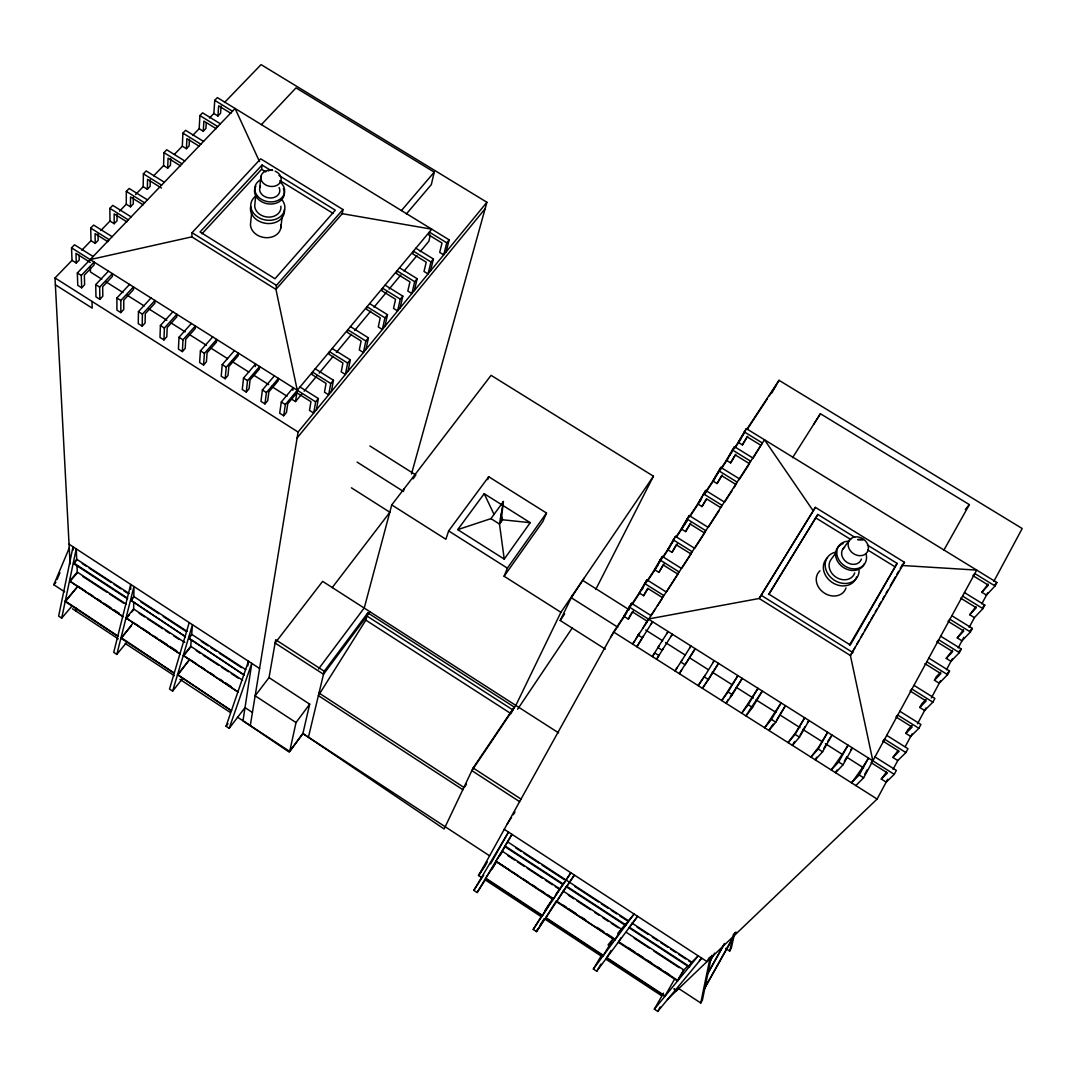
<?xml version="1.0" encoding="UTF-8"?>
<svg xmlns="http://www.w3.org/2000/svg" width="1076" height="1076" viewBox="0 0 1076 1076"><rect width="100%" height="100%" fill="white"/><g stroke="black" fill="none" stroke-linecap="round" stroke-linejoin="round"><path stroke-width="1.5" d="M120.835 312.605L120.835 300.486L133.478 286.929L133.451 289.686L123.78 300.083L123.753 309.471L120.835 312.605L116.921 310.13L116.881 297.985L129.537 284.441M121.063 637.597L174.352 673.253L121.063 638.27L133.451 622.574M119.557 211.152L126.269 204.198L126.322 191.407L129.16 188.475L147.439 199.88M126.174 618.028L180.163 654.087L126.174 618.028L133.639 609.003L184.79 642.439M126.269 204.198L130.465 206.821L130.532 196.948L143.162 204.83M133.343 197.311L133.276 203.902L130.465 206.821M130.68 589.446L130.734 584.429L113.733 652.365L116.813 654.396L127.385 641.525M130.761 600.233L185.408 636.669L130.761 600.233L133.827 596.548L187.063 631.316M133.747 602.291L133.639 609.702L131.501 612.271M133.814 597.274L133.962 586.541L116.813 654.396M151.003 297.985L138.441 311.623L138.266 323.647L142.193 326.136L145.085 322.975L145.287 313.681L154.89 303.217L154.971 300.473L142.409 314.138L142.193 326.136M135.589 194.541L143.175 186.686L143.39 173.828L146.188 170.936L164.359 182.248M143.175 186.686L147.345 189.295L147.547 179.356L161.481 188.044M150.263 179.786L150.115 186.417L147.345 189.295M153.653 175.832L163.565 165.583L163.969 152.631L166.726 149.793L184.763 160.97M172.873 311.771L160.405 325.517L160.001 337.42L163.956 339.922L166.82 336.734L167.183 327.534L176.72 316.99L176.841 314.286L164.386 328.032L163.956 339.922M163.565 165.583L167.708 168.152L168.058 158.145L180.512 165.879M170.68 158.643L170.438 165.314L167.708 168.152M174.299 154.46L182.315 146.161L182.907 133.128L185.61 130.331L203.525 141.4M182.315 146.161L186.43 148.703L186.915 138.643L199.289 146.296M191.394 323.459L179.006 337.272L178.414 349.081L182.369 351.583L185.233 348.382L185.731 339.263L195.2 328.664L195.375 325.974L183.001 339.801L182.369 351.583M189.457 139.208L189.12 145.919L186.43 148.703M342.962 209.538L276.451 285.382L275.94 289.404L191.824 236.855L192.053 232.685L260.661 158.818L342.962 209.538L342.262 213.68L275.94 289.404L297.272 390.265L295.51 401.563L291.273 398.887M192.644 135.468L199.181 128.703L199.921 115.589L202.597 112.846L220.405 123.807M199.181 128.703L203.27 131.218L203.875 121.104L216.182 128.676M206.269 122.691L205.919 128.474L203.27 131.218M209.497 118.024L213.868 113.491L214.743 100.337L217.379 97.607L449.19 239.881L446.096 251.932M177.54 674.679L231.515 710.792L177.54 674.679L189.685 659.4L178.508 674.047M212.712 336.909L200.418 350.816L199.611 362.504L203.579 365.02L206.417 361.792L207.09 352.767L216.478 342.087L216.706 339.424L204.427 353.358L203.579 365.02M213.868 113.491L217.944 115.993L218.643 105.838L230.883 113.343M221.064 106.013L220.553 113.289L217.944 115.993M183.404 655.513L238.105 692.043L183.404 655.513L190.734 646.326L242.584 680.234M188.69 638.081L244.064 674.988L188.69 638.081L191.689 634.342L245.718 669.622M191.246 639.87L190.681 646.999L184.399 654.867M191.636 635.028L192.469 624.699L172.631 691.115L169.524 689.07L189.201 622.574M234.434 350.615L222.234 364.616L221.212 376.183L225.193 378.712L228.004 375.457L228.852 366.526L238.173 355.779L238.442 353.143L226.256 367.172L225.193 378.712M251.623 213.088L250.681 222.436A15.32 12.266 9.8 0 0 265.301 237.635A15.32 12.266 9.8 0 0 280.863 224.938M255.711 195.953L254.891 204.036A13.181 10.491 9.9 0 0 267.48 217.056A13.181 10.491 9.9 0 0 280.863 206.229M259.719 187.937L260.917 176.383M202.032 233.721L261.603 169.282L262.046 165.018L270.506 170.237M255.308 366.593L255.617 363.984L243.512 378.079L242.275 389.525L246.269 392.054L249.054 388.786L250.062 379.936L259.316 369.122L259.625 366.512L247.547 380.622L246.269 392.054M501.026 521.9L503.38 501.537L490.925 518.645L457.73 529.634L504.254 559.116L530.212 522.68L484.2 493.696L457.73 529.634M280.769 228.139L282.114 217.298M274.407 375.833L262.383 390.01L260.957 401.361L264.965 403.89L267.736 400.608L268.879 391.839L278.079 380.958L278.428 378.375L266.431 392.579L264.965 403.89M292.847 390.292L293.237 387.723L281.307 401.98L279.693 413.211L283.701 415.753L286.458 412.458L287.749 403.769L296.882 392.834L310.951 401.711L309.484 410.386L313.694 413.063L315.645 401.859L318.375 398.55L300.029 386.983M283.701 415.753L285.355 404.549L431.758 229.188L342.262 213.68M247.789 665.883L248.475 661.242L226.054 726.273L229.188 728.331L245.019 707.618L252.43 712.473M250.291 725.587L298.106 432.041L486.917 202.261L261.078 64.614L224.494 102.502M237.392 717.114L289.686 751.452L296.021 722.561L255.146 695.809L269.027 677.624L275.685 639.722L324.226 671.249L308.435 737.181M316.398 409.768L318.375 398.55M330.762 383.527L328.678 394.838L324.481 392.189L326.055 383.433L312.067 374.623L312.497 372.04L330.762 383.527L333.452 380.272L315.201 368.799M331.341 391.583L333.452 380.272M347.642 363.056L345.396 374.475L341.226 371.866L342.921 363.015L329.027 354.3L329.485 351.691L347.642 363.056L350.292 359.841L332.161 348.49M348.032 371.287L350.292 359.841M678.431 988.36L700.758 1002.993L710.294 956.779M711.653 955.407L702.399 1000.061L700.758 1002.993M365.827 340.998L363.432 352.538L359.29 349.956L361.106 341.011L347.306 332.39L347.804 329.74L365.827 340.998L368.422 337.837L350.426 326.606M366.015 349.391L368.422 337.837M73.181 550.092L73.02 546.783L58.642 616.118L61.709 618.135L76.221 548.868L76.732 559.991L73.612 563.609L127.56 598.861M384.939 317.81L382.384 329.471L378.268 326.916L380.218 317.877L366.512 309.35L367.05 306.687L384.939 317.81L387.495 314.703L369.633 303.593M384.926 326.378L387.495 314.703M725.533 948.4L729.663 951.09L733.523 934.089M734.773 932.771L731.25 948.238L729.663 951.09M400.299 299.182L397.609 310.937L393.52 308.409L395.565 299.289L381.953 290.843L382.518 288.166L400.299 299.182L402.814 296.129L385.06 285.113M400.111 307.897L402.814 296.129M289.686 751.452L302.894 733.55L309.686 704.161L269.027 677.624M261.401 124.628L296.008 87.869L434.233 172.133L431.341 184.588L406.392 213.936M414.69 281.724L411.879 293.573L407.817 291.058L409.956 281.885L396.412 273.506L397.017 270.802L414.69 281.724L417.179 278.711L399.519 267.803M414.341 290.574L417.179 278.711M430.346 235.066L428.84 241.32L420.232 251.663M430.965 261.979L428.033 273.923L423.998 271.434L426.23 262.181L412.78 253.882L413.413 251.152L430.965 261.979L433.426 259.007L415.874 248.206M430.454 270.964L433.426 259.007M446.769 242.813L443.702 254.851L439.694 252.376L442.034 243.055L428.665 234.85L429.324 232.093L446.769 242.813L449.19 239.881M595.754 589.433L653.441 476.211L491.086 375.336L391.745 504.913L364.28 607.886L318.509 669.016M319.276 694.208L365.827 620.139L367.804 612.863L514.18 707.053L511.625 712.366M404.173 488.706L403.419 491.436L357.111 462.102M411.489 473.978L486.917 202.261M519.627 801.674L471.88 770.645L515.848 705.385L560.905 612.298L504.106 576.238L542.936 521.416L546.474 513.023L488.719 476.722L448.652 530.912L445.881 539.278L391.745 504.913M229.188 728.331L251.771 663.381L243.001 720.799L289.188 752.097L302.894 733.55L489.54 855.783M487.71 479.614L488.719 476.722M502.021 505.155L503.38 501.537L499.479 524.039L504.254 559.116M504.106 576.238L507.374 568.155L546.474 513.023M64.627 591.84L53.8 584.739L69.335 547.832M57.068 579.56L59.947 572.741M514.18 707.053L473.131 767.968L444.146 828.977L302.894 733.55M605.304 649.137L560.192 620.475L572.486 595.27M617.759 627.187L571.289 597.745L584.201 578.054M849.529 540.058L848.493 542.102A10.72 8.783 34 0 0 859.926 555.7A10.72 8.783 34 0 0 866.651 542.452A10.72 8.783 34 0 0 849.529 540.058L843.019 548.841M886.476 772.097L881.284 779.024L886.194 782.131L894.25 774.343L896.348 770.416L874.976 756.926M893.026 769.394L897.774 760.544L905.898 752.581L907.969 748.708L886.732 735.352M912.085 725.399L907.875 729.622L905.844 733.402L910.686 736.441L918.891 728.304L920.922 724.484L899.845 711.263M926.033 699.44L921.796 703.771L919.805 707.483L924.607 710.483L932.879 702.144L934.883 698.405L913.954 685.331M940.706 672.164L936.429 676.602L934.466 680.247L939.24 683.22L947.579 674.679L949.543 670.994L928.79 658.082M952.475 650.281L946.234 658.377L950.982 661.323L959.375 652.621L961.312 649.003L940.693 636.212M963.504 629.769L957.263 637.893L961.971 640.812L970.418 631.975L972.327 628.397L951.857 615.741M969.153 627.442L974.412 617.624L982.926 608.612L984.796 605.102L964.459 592.567M988.077 584.093L981.837 592.271L986.477 595.122L995.044 585.963L996.887 582.506L746.367 428.638L738.244 442.344L742.4 444.899L747.632 436.291M667.349 999.496L877.115 799.051L887.713 779.293M905.266 746.569L912.044 733.926M917.478 723.798L925.938 708.008M931.345 697.934L940.545 680.785M946.463 669.743L952.26 658.929M958.191 647.86L963.881 637.274M981.783 603.892L987.714 592.836M993.834 581.403L1022.2 528.518L779.024 380.299L746.798 429.337M897.774 760.544L892.892 757.464L898.07 750.523M974.412 617.624L969.745 614.732L975.972 606.582M864.795 774.169L867.148 769.838M855.85 785.574L863.625 777.787L976.699 570.105L901.89 565.465L900.235 568.37M859.226 775.002L868.48 758.069C863.288 766.663 857.532 774.828 851.506 782.803L859.226 775.002L863.625 777.787M481.281 877.29L478.659 875.568L613.576 632.002L628.882 608.72M836.967 770.093L835.527 772.689L843.073 764.78L852.407 747.914L850.686 749.743M844.324 761.216L846.718 756.912M650.657 615.351L631.518 603.273L623.905 616.292L628.303 619.063L633.118 611.101M626.286 612.674L631.518 603.273M838.688 761.996L848.036 745.157C842.844 753.725 837.128 761.916 831.183 769.932L838.688 761.996L843.073 764.78M665.923 591.787L646.932 579.843L639.252 592.957L643.609 595.7L648.021 588.451M641.592 589.392L646.932 579.843M731.129 940.747L704.35 988.736L732.447 938.81M735.984 932.045L733.55 936.416L735.688 933.013M681.189 568.263L662.318 556.44L654.558 569.661L658.889 572.378L664.026 563.878M656.871 566.151L662.318 556.44M710.012 960.881L713.253 955.111M709.716 961.836L714.585 953.161M943.961 549.997L969.368 504.617L820.396 413.735L792.555 457.704M707.631 973.511L724.43 943.491M707.335 974.479L724.135 944.432M490.629 863.853L508.491 832.084L473.817 890.363L477.125 892.542L486.096 878.662M628.303 619.063L632.365 611.84L647.053 621.121M694.262 548.074L675.513 536.373L667.698 549.661L672.002 552.365L677.154 543.837M669.971 546.218L675.513 536.373M823.92 748.304L826.328 744.027M827.928 741.176L832.004 735.043L822.575 751.801L815.258 759.831L816.711 757.248M709.178 957.748L707.013 961.594L504.281 829.327M643.609 595.7L647.752 588.357L662.345 597.53L663.596 595.405L644.564 583.434M707.833 527.146L689.205 515.552L681.323 528.935L685.6 531.598L690.765 523.057M683.569 525.532L689.205 515.552M818.204 749.03L827.659 732.285L818.755 746.973L810.927 757.087L818.204 749.03L822.575 751.801M658.889 572.378L663.125 564.9L677.611 573.979L678.889 571.813L659.991 559.964M724.188 501.914L705.708 490.454L697.759 503.931L702.009 506.567L706.434 499.318M492.257 868.951L496.507 861.486L485.451 878.648L542.196 915.905L553.037 898.5L547.523 894.896M699.965 500.596L705.708 490.454M618.256 942.199L677.423 980.949L683.394 970.418L688.142 965.764M677.423 980.949L683.852 969.974L626.205 932.287M601.887 954.708L593.36 969.032L596.723 971.238L637.638 916.335L629.003 927.741L688.922 966.907L691.357 962.617L698.243 955.865L654.356 1009.167L657.745 1011.386L701.794 958.191L699.387 960.518M688.922 966.907L691.814 962.159L631.921 923.033M495.848 861.284L553.091 899.496L559.762 888.816L502.331 851.264L495.848 861.284L553.427 899.011M507.67 841.889L504.711 846.516L562.977 884.607L570.885 872.784L533.212 929.435L536.534 931.628L574.382 875.057L566.447 886.866L625.506 925.468L628.424 920.76L507.67 841.889L511.961 834.344L477.125 892.542M672.002 552.365L676.306 544.792L690.698 553.777L692.002 551.585L673.226 539.843M739.225 478.739L720.866 467.401L712.863 480.959L717.073 483.568L722.265 474.987M499.668 855.945L505.195 846.22M715.029 477.677L720.866 467.401M654.356 1009.167L663.475 993.148M611.101 950.485L606.46 958.097L664.78 996.403L674.719 978.918M657.745 1011.386L660.22 1007.015M685.6 531.598L689.985 523.918L704.282 532.835L705.6 530.589L686.945 518.982M752.729 457.905L734.505 446.675L726.435 460.313L730.617 462.895L735.823 454.301M728.56 457.071L734.505 446.675M855.393 646.824L850.417 655.54L872.851 760.826L871.076 762.628L887.471 772.971L881.284 779.024M857.061 643.919L858.715 641.014M861.217 636.656L862.871 633.751M864.539 630.845L869.516 622.116M871.17 619.211L873.672 614.853M875.326 611.948L876.994 609.043M878.648 606.138L881.136 601.78M882.804 598.875L884.459 595.97M886.126 593.064L887.781 590.159M890.269 585.801L895.259 577.086M896.913 574.18L898.581 571.275M815.379 507.374L759.158 598.485L850.417 655.54L904.472 562.318L815.379 507.374L759.158 598.485L648.277 619.023L642.87 628.276M702.009 506.567L706.475 498.766L720.651 507.576L721.996 505.303L703.489 493.817M740.342 439.142L746.367 428.638M717.073 483.568L721.619 475.659L735.702 484.361L737.06 482.061L718.701 470.71M849.502 645.062L897.115 563.394L867.377 545.034M794.613 741.512L792.407 745.359L799.481 737.181L809.017 720.53L807.403 722.413M897.115 563.394L850.309 644.995L769.004 594.221L817.814 514.449L854.64 537.18M800.1 735.164L804.969 726.663M730.617 462.895L735.231 454.892L749.219 463.514L750.604 461.174L732.352 449.929M795.11 734.41L804.687 717.786L795.742 732.406L788.089 742.615L795.11 734.41L799.481 737.181M771.559 393.251L779.024 380.299M742.4 444.899L747.08 436.816L760.988 445.356M813.106 510.683L764.485 439.775L632.621 644.08L635.015 640.395M635.835 638.983L639.144 633.307M770.47 727.954L768.977 730.496L775.796 722.184L785.453 705.641L776.495 720.221M771.438 719.427L781.122 702.91L764.673 727.779L771.438 719.427L775.796 722.184M651.289 623.798L652.527 621.713L636.857 646.757L643.408 636.01M747.484 713.388L745.977 715.93L752.541 707.47L762.319 691.034L748.237 712.124M614.813 939.94L621.363 929.113L563.165 891.049L556.494 901.742L614.813 939.94L556.843 901.244M596.723 971.238L600.973 964.069M620.96 937.842L618.66 941.729L677.867 980.505M748.21 704.726L758.002 688.304L741.7 713.213L748.21 704.726L752.541 707.47M556.386 900.706L545.559 918.11L603.058 955.878L613.683 938.218L606.689 933.645M728.035 691.949L737.921 675.634L721.74 700.557L728.035 691.949L732.352 694.692L742.225 678.351L730.268 696.831M728.291 699.494L726.018 703.274L732.352 694.692M768.56 594.503L817.814 514.449M659.01 645.882L652.338 656.575L654.706 652.876L658.942 655.553L656.575 659.265L663.273 648.572M666.838 633.616L668.102 631.545L657.88 647.55L662.17 650.267L672.365 634.235L671.088 636.306M708.519 679.602L718.512 663.367L702.44 688.331L708.519 679.602L704.215 676.871L698.176 685.627L705.17 675.096M704.215 676.871L714.222 660.664L712.837 662.668M533.212 929.435L541.968 915.353M544.59 911.13L546.339 908.305M536.534 931.628L544.402 918.944M681.619 669.931L679.292 673.657L695.217 648.667L685.13 664.793L680.826 662.076L690.94 645.963L689.608 648.008M677.382 667.241L675.042 670.967L681.875 660.341M464.711 786.96L466.486 784.135M813.752 424.253L820.396 413.735M536.184 931.386L537.973 928.601M539.762 925.817L543.353 920.236M499.6 855.541L502.021 851.788M478.659 875.568L485.666 864.781M645.6 624.067L647.416 621.269M651.047 615.66L655.593 608.639M657.409 605.842L661.955 598.821M666.501 591.813L678.31 573.589M681.942 567.98L691.034 553.952M694.666 548.343L704.672 532.916M708.304 527.307L719.212 510.481M724.659 502.062L731.936 490.844M733.751 488.047L735.567 485.236M739.199 479.627L749.205 464.2M752.837 458.591L762.386 443.003L744.242 431.853M473.817 890.363L483.702 875.124M507.186 824.082L511.53 817.397M513.265 814.734L515.014 812.057M610.899 636.857L626.555 613.038M632.069 604.618L639.44 593.414M641.283 590.603L643.125 587.805M647.725 580.798L657.866 565.384M663.381 556.978L669.837 547.159M676.279 537.354L687.335 520.542M690.093 516.332L701.148 499.52M704.834 493.911L714.962 478.497M721.404 468.679L727.847 458.874M735.217 447.656L740.745 439.25M747.188 429.445L767.457 398.604M769.3 395.807L775.742 386.002M630.603 606.097L674.343 539.56M676.091 536.911L687.12 520.125M688.896 517.435L701.808 497.785M703.65 494.987L732.083 451.718M733.845 449.042L744.955 432.135M517.637 709.205L572.392 627.779M478.363 875.366L487.334 862.024M560.192 620.475L564.604 613.979M560.905 612.298L653.441 476.211M547.213 906.893L552.701 898.985M555.767 894.573L563.071 884.028M563.165 891.049L566.514 886.274M836.388 552.23L830.941 559.614A13.773 11.379 34.3 0 0 836.993 577.785A13.773 11.379 34.3 0 0 854.721 572.889M593.36 969.032L634.114 914.035L628.021 921.244M296.021 722.561L309.686 704.161M324.226 671.249L367.804 612.863M370.171 611.679L323.513 674.249L275.106 643.044L322.625 581.363L558.592 732.877M413.063 478.847L414.986 476.332M226.054 726.273L228.031 723.677M332.202 587.604L389.915 512.203M172.631 691.115L182.718 678.378M188.636 638.767L190.64 636.279M901.89 565.465L904.472 562.318M771.21 726.677L773.321 724.094M297.137 437.919L485.101 208.771M121.063 638.27L131.38 625.761M126.161 618.727L129.362 614.853M295.51 401.563L301.966 393.816M304.118 391.234L317.016 375.726M319.168 373.13L333.143 356.331M336.371 352.457L351.422 334.367M354.65 330.493L370.776 311.099M374.004 307.225L386.903 291.717M389.055 289.135L400.877 274.918M404.105 271.044L417.004 255.537M130.761 600.946L132.792 598.498M965.307 509.486L969.368 504.617M608.061 944.876L613.293 938.675M617.839 933.282L627.066 922.361M401.429 210.573L434.233 172.133M61.709 618.135L72.186 605.815M65.3 600.986L77.929 586.205L65.34 601.686L117.943 636.225L65.3 600.986L65.34 601.686M69.658 581.013L123 616.656L69.658 581.013L77.284 572.136L126.282 604.187M69.698 581.739L77.324 572.862L77.001 566.07M53.8 584.739L55.912 582.304M73.612 563.609L76.692 559.251L129.241 593.562M262.046 165.018L200.042 231.986L274.985 278.751L335.308 210.197L278.953 175.442M981.837 592.271L988.414 585.169L972.933 575.647L974.816 573.548L995.044 585.963M994.749 584.806L996.887 582.506M969.745 614.732L976.282 607.752L960.68 598.135M99.88 299.33L102.812 296.209L102.677 286.741L112.429 276.411L112.402 273.627L99.664 287.104L99.88 299.33L95.966 296.855L95.724 284.602L108.474 271.139M982.67 607.362L984.796 605.102M957.263 637.893L963.76 631.034L948.05 621.323L949.92 619.292L970.418 631.975M81.668 287.803L84.627 284.696L84.345 275.147L94.15 264.884L94.096 262.073L81.278 275.469L81.668 287.803L77.768 285.328L77.337 272.981L235.093 108.488L259.518 161.575M970.216 630.617L972.327 628.397M946.234 658.377L952.69 651.626L936.887 641.821L938.743 639.817L959.375 652.621M70.101 564.093L55.011 277.958L72.011 260.365L71.541 247.843L74.513 244.777L93.128 256.518M81.843 250.197L91.003 240.701L90.72 228.085L93.639 225.072L112.146 236.693M100.794 230.56L109.981 221.051L109.873 208.354L112.765 205.381L131.137 216.881M72.011 260.365L76.288 263.055L79.234 260.002L79.073 255.173M91.003 240.701L95.253 243.378L98.145 240.365L98.037 233.869M109.981 221.051L114.204 223.7L117.055 220.741L117.028 214.191M959.214 651.182L961.312 649.003M934.466 680.247L940.868 673.616L924.957 663.704M947.458 673.146L949.543 670.994M919.805 707.483L926.154 701.001L910.108 690.98L911.937 689.057L932.879 702.144M905.844 733.402L912.139 727.08L895.972 716.939L897.774 715.056L918.891 728.304M892.892 757.464L899.132 751.29L882.845 741.028L884.633 739.199L905.898 752.581M90.169 259.598L191.824 236.855M530.212 522.68L502.573 519.775L500.434 518.43M214.743 100.337L232.47 111.218M199.921 115.589L217.742 126.578M962.563 596.064L982.926 608.612M261.603 169.282L265.812 171.891M279.868 180.553L333.224 213.465M815.541 517.744L850.82 539.533M867.754 549.984L894.573 566.541M182.907 133.128L200.835 144.211M163.969 152.631L182.032 163.821M143.39 173.828L161.575 185.153M926.799 661.74L947.579 674.679M126.322 191.407L144.614 202.826M192.053 232.685L276.451 285.382M761.324 595.364L852.905 652.594M109.873 208.354L128.273 219.867M126.847 221.844L114.15 213.895L114.204 223.7M90.72 228.085L109.227 239.733M107.842 241.67L95.065 233.64L95.253 243.378M71.541 247.843L315.645 401.859M90.236 262.409L75.952 253.398L76.288 263.055M490.925 518.645L499.479 524.039L502.573 519.775L500.797 514.422M629.11 606.918L894.25 774.343M369.888 445.975L415.955 475.067M582.963 580.556L629.204 609.769M101.79 279.168L90.465 272.013L90.357 267.211M106.026 281.845L123 292.564M127.237 295.241L144.211 305.974M148.448 308.651L166.834 320.258M171.071 322.948L185.22 331.879M189.457 334.555L206.431 345.275M210.667 347.965L227.641 358.685M231.878 361.361L248.852 372.081M253.089 374.757L268.65 384.589M271.475 386.378L287.023 396.21M645.694 630.065L662.682 640.798M665.506 642.587L685.318 655.123M689.568 657.799L707.954 669.433M712.204 672.123L732.016 684.645M736.266 687.335L753.24 698.068M756.065 699.857L775.877 712.379M780.127 715.069L799.939 727.591M802.763 729.38L822.575 741.902M825.413 743.691L842.387 754.437M846.637 757.114L863.611 767.861M77.337 272.981L81.278 275.469M95.724 284.602L99.664 287.104M116.881 297.985L120.835 300.486M138.441 311.623L142.409 314.138M160.405 325.517L164.386 328.032M179.006 337.272L183.001 339.801M200.418 350.816L204.427 353.358M222.234 364.616L226.256 367.172M243.512 378.079L247.547 380.622M262.383 390.01L266.431 392.579M281.307 401.98L285.355 404.549M637.96 634.934L642.224 637.638M55.011 277.958L298.106 432.041M613.576 632.002L877.115 799.051M448.652 530.912L507.374 568.155M55.374 284.79L92.2 308.139L92.038 301.428M351.422 487.818L389.499 512.015M366.943 616.01L512.808 709.904M365.827 620.139L511.006 713.644M473.131 767.968L521.053 799.105M319.007 693.025L464.012 787.471M318.388 695.607L462.936 789.771M69.052 544.2L259.598 668.492M82.26 563.595L86.403 566.312M89.16 568.115L111.272 582.546M114.043 584.349L120.942 588.868M123.713 590.67L127.856 593.374M140.808 601.847L159.019 613.724M163.216 616.467L185.61 631.101M201.32 641.363L208.246 645.882M211.017 647.685L216.545 651.303M219.316 653.119L241.468 667.577M515.673 847.861L521.214 851.479M523.985 853.295L539.237 863.248M542.008 865.064L564.174 879.536M574.638 886.368L598.525 901.97M601.323 903.813L608.357 908.4M611.168 910.229L616.777 913.901M619.588 915.73L626.609 920.316M637.073 927.149L648.209 934.425M652.379 937.156L657.947 940.787M660.731 942.603L667.698 947.149M670.482 948.978L676.051 952.61M678.835 954.425L685.789 958.972M688.573 960.787L691.357 962.617M73.572 562.856L127.56 598.135M505.021 845.978L563.34 884.095M566.796 886.355L625.923 924.983M629.406 927.27L689.38 966.463M82.919 576.534L106.699 592.082M109.496 593.912L123.484 603.058M139.154 613.307L144.682 616.925M147.452 618.727L162.637 628.666M165.395 630.469L169.537 633.186M173.693 635.889L179.208 639.507M196.276 650.671L200.486 653.414M203.283 655.244L218.684 665.318M221.481 667.147L228.489 671.733M231.286 673.563L238.294 678.136M507.63 855.447L514.624 860.033M517.421 861.863L524.415 866.436M527.213 868.265L542.613 878.339M545.411 880.168L552.405 884.741M555.216 886.57L559.412 889.314M568.357 895.165L573.885 898.796M576.655 900.599L590.509 909.664M594.665 912.381L598.821 915.098M602.977 917.815L608.505 921.433M611.276 923.248L618.202 927.768M634.235 938.259L649.689 948.36M653.899 951.117L679.185 967.66M79.301 587.119L84.829 590.724M88.958 593.441L93.101 596.144M97.243 598.861L101.373 601.565M104.13 603.38L111.03 607.886M113.787 609.702L119.302 613.307M134.85 623.488L139.046 626.232M141.83 628.061L148.824 632.634M154.406 636.306L157.204 638.135M160.001 639.964L166.982 644.537M169.779 646.367L176.773 650.94M191.071 660.301L196.585 663.919M200.728 666.636L204.87 669.339M210.385 672.957L214.528 675.674M220.055 679.292L222.813 681.095M225.57 682.897L231.098 686.515M497.892 862.387L510.293 870.511M513.05 872.313L518.565 875.931M522.707 878.635L528.222 882.253M532.364 884.956L536.494 887.673M540.636 890.377L544.765 893.08M563.38 905.279L566.178 907.108M568.962 908.938L575.956 913.511M581.538 917.169L585.734 919.913M596.911 927.243L603.892 931.816M628.128 947.687L635.042 952.22M637.812 954.022L643.34 957.653M647.496 960.37L651.639 963.087M657.167 966.705L661.323 969.422M665.479 972.153L669.622 974.869M674.154 989.019L676.616 990.633L674.168 988.978M485.733 878.137L542.519 915.434M545.895 917.64L603.448 955.421M606.837 957.653L665.21 995.986M72.455 608.787L118.226 638.848M125.233 643.448L174.299 675.674M179.907 679.36L230.385 712.514M485.384 879.993L541.376 916.765M544.174 918.595L601.565 956.295M605.761 959.052L661.753 995.825M484.2 493.696L494.019 514.382M76.006 607.927L76.154 611.222M846.005 587.94A15.979 13.275 34.5 0 1 824.189 592.97A15.979 13.275 34.5 0 1 819.979 570.791M856.604 576.924A17.875 14.782 34.3 0 1 832.259 582.506A17.875 14.782 34.3 0 1 827.484 557.785M866.072 553.992A15.723 12.925 34.1 0 1 855.393 568.854A15.723 12.925 34.1 0 1 837.236 556.01A15.723 12.925 34.1 0 1 847.982 541.188M859.119 570.549A17.915 14.808 34.3 0 1 843.934 583.448A17.915 14.808 34.3 0 1 825.548 568.316A17.915 14.808 34.3 0 1 836.563 551.975M861.378 559.076A10.626 8.729 34.1 0 1 846.543 562.075A10.626 8.729 34.1 0 1 844.633 547.227M864.391 563.703A15.696 12.912 34.1 0 1 840.773 565.384A15.696 12.912 34.1 0 1 843.167 543.541M275.133 171.178A10.262 8.083 10.2 0 1 280.298 182.274A10.262 8.083 10.2 0 1 266.835 185.489A10.262 8.083 10.2 0 1 261.683 174.393L263.082 172.685A10.262 8.083 10.2 0 1 272.578 170.411M284.373 209.39A17.108 13.638 9.9 0 1 266.996 223.485A17.108 13.638 9.9 0 1 250.654 206.552M280.056 181.938A15.051 11.917 10.1 0 1 279.827 199.356A15.051 11.917 10.1 0 1 258.106 196.72A15.051 11.917 10.1 0 1 260.93 179.611M279.128 187.56A10.168 8.043 10.1 0 1 269.43 197.944A10.168 8.043 10.1 0 1 260.473 185.96M283.378 188.609A15.024 11.903 10.1 0 1 269.054 203.969A15.024 11.903 10.1 0 1 255.819 186.242M281.603 199.329A17.162 13.652 9.9 0 1 278.24 218.078A17.162 13.652 9.9 0 1 254.595 214.406A17.162 13.652 9.9 0 1 256.68 195.455M863.154 539.641L857.693 539.56L863.154 539.641M272.201 169.82L268.274 170.559L272.201 169.82"/></g></svg>
